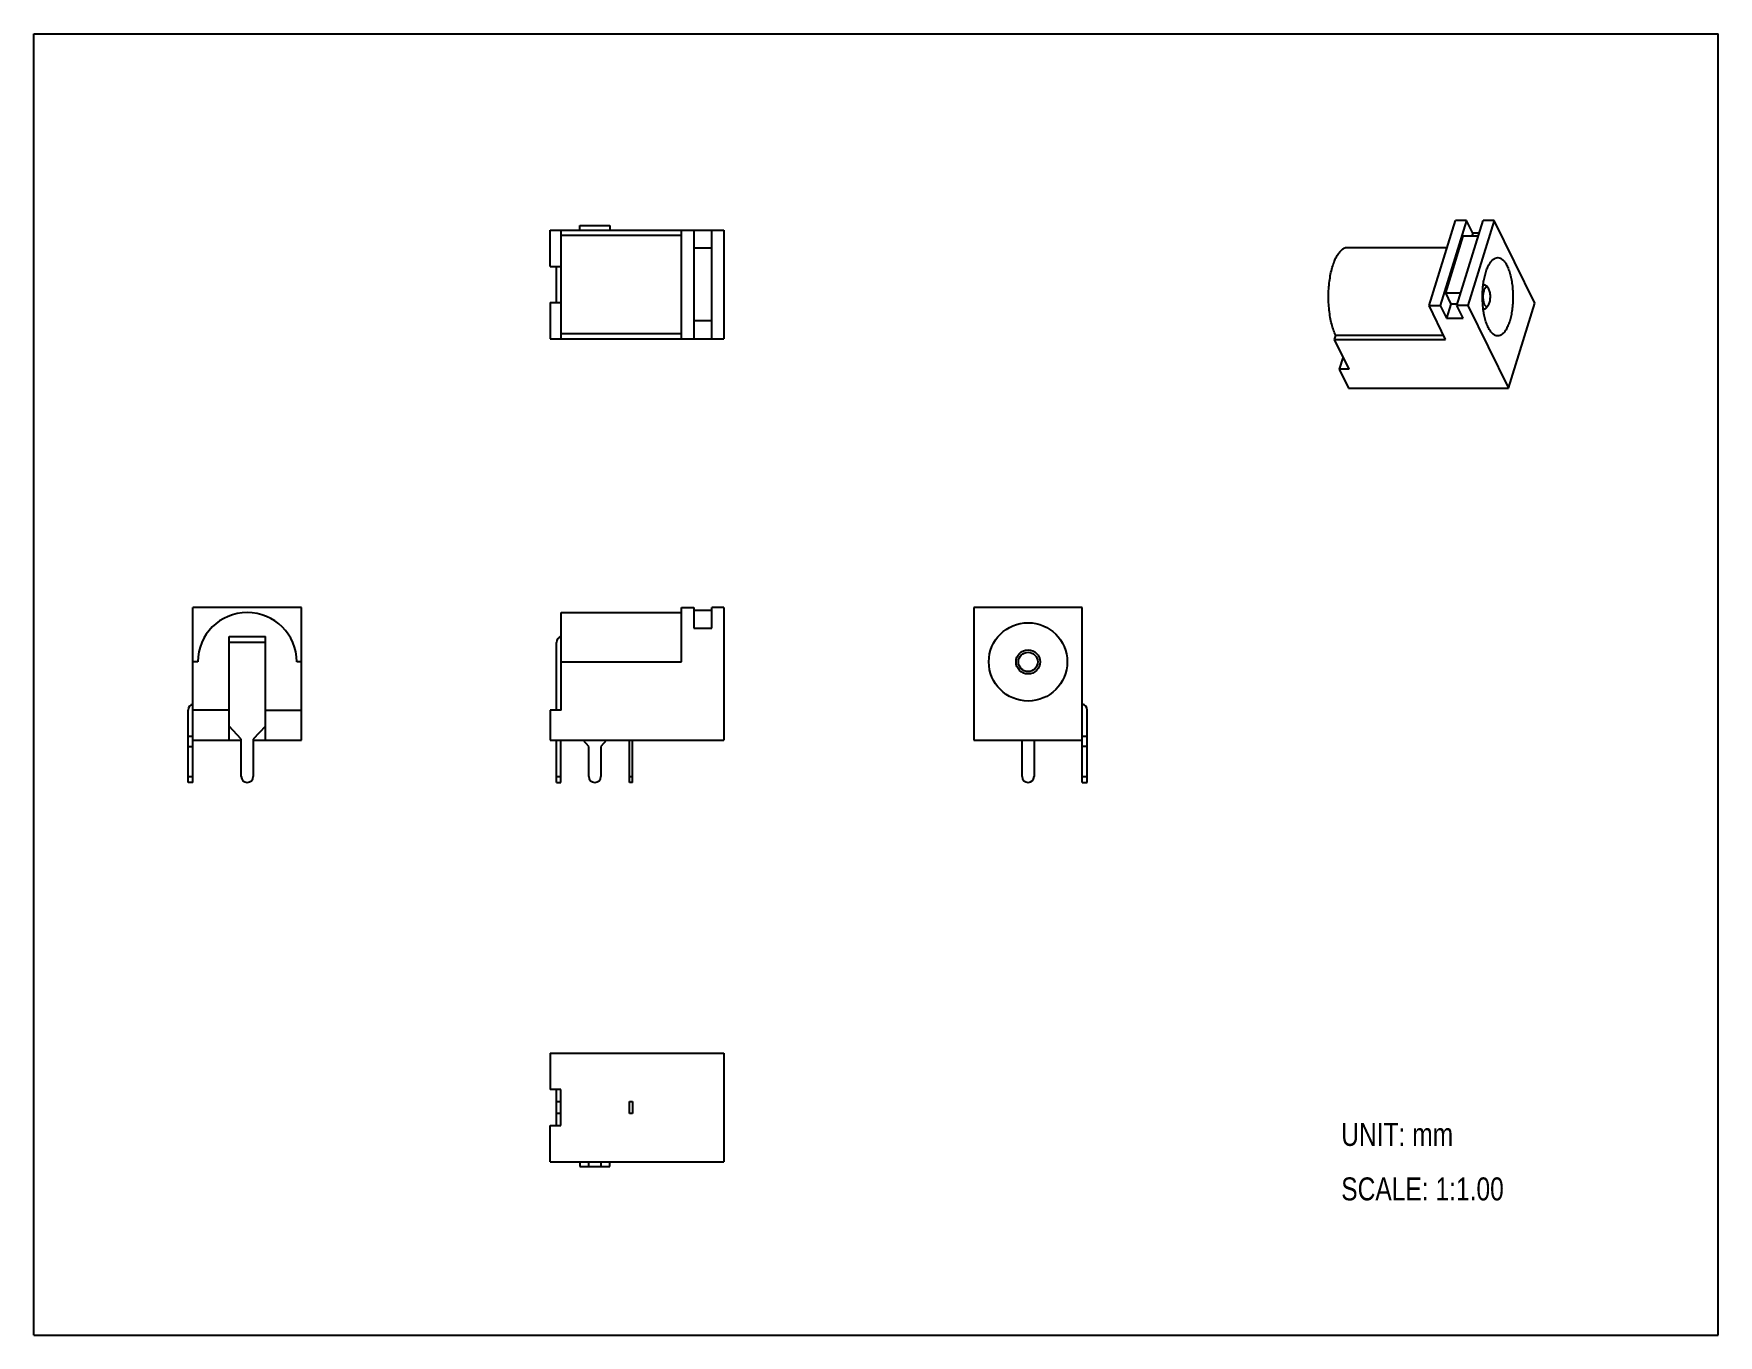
# Model space of a CAD drawing. Extents: x 0 to 140, y 0 to 108.
import ezdxf

# ---------------------------------------------------------------- set-up
doc = ezdxf.new("R2010")
doc.units = 0
doc.header["$LTSCALE"] = 7.6835
doc.layers.get('0').update_dxf_attribs({"linetype": 'CONTINUOUS'})
doc.layers.add('LAYER_DETAIL_ITEM', color=7, linetype='CONTINUOUS')
doc.styles.get("Standard").update_dxf_attribs({"font": 'txt', "width": 0.8})

msp = doc.modelspace()

# ---------------------------------------------------------------- linework, layer by layer
at = {"color": 7, "linetype": 'CONTINUOUS'}
for p, q in [((0, 0), (0, 107.95)), ((0, 107.95), (139.7, 107.95)), ((139.7, 0), (139.7, 107.95)), ((115.72, 85.4), (117.9, 92.45)), ((118.82, 92.45), (116.64, 85.4)), ((118.82, 92.45), (117.9, 92.45)), ((118.02, 85.4), (120.2, 92.45)), ((119.34, 91.4), (118.82, 92.45)), ((121.12, 92.45), (118.94, 85.4)), ((121.12, 92.45), (120.2, 92.45)), ((124.48, 85.61), (121.12, 92.45)), ((42.83, 88.65), (42.83, 91.65)), ((42.83, 91.65), (57.23, 91.65)), ((43.73, 82.65), (43.73, 91.65)), ((43.73, 91.25), (53.73, 91.25)), ((45.28, 91.65), (45.28, 92.05)), ((45.28, 92.05), (47.78, 92.05)), ((47.78, 92.05), (47.78, 91.65)), ((53.73, 82.65), (53.73, 91.65)), ((54.73, 91.65), (54.73, 82.65)), ((56.23, 82.65), (56.23, 91.65)), ((57.23, 91.65), (57.23, 82.65)), ((118.52, 91.15), (117.07, 86.45)), ((119.8, 91.15), (118.52, 91.15)), ((119.34, 91.4), (119.26, 91.15)), ((119.88, 91.4), (119.34, 91.4)), ((56.23, 90.15), (54.73, 90.15)), ((108.97, 90.23), (117.21, 90.23)), ((42.83, 88.65), (43.71, 88.65)), ((43.35, 85.65), (43.35, 88.65)), ((43.71, 88.65), (43.71, 85.65)), ((120.21, 87.13), (120.3, 87.13)), ((120.62, 86.85), (120.47, 87.04)), ((120.68, 86.76), (120.62, 86.85)), ((42.83, 85.65), (42.83, 82.65)), ((42.83, 85.65), (43.71, 85.65)), ((115.72, 85.4), (116.64, 85.4)), ((117.09, 82.6), (115.72, 85.4)), ((116.64, 85.4), (117.16, 84.35)), ((117.07, 86.45), (118.35, 86.45)), ((117.07, 86.45), (117.52, 85.52)), ((117.52, 85.52), (117.16, 84.35)), ((118.06, 85.52), (117.52, 85.52)), ((118.94, 85.4), (118.02, 85.4)), ((118.54, 84.35), (118.02, 85.4)), ((118.94, 85.4), (122.3, 78.56)), ((120.62, 85.4), (120.47, 85.22)), ((122.3, 78.56), (124.48, 85.61)), ((54.73, 84.15), (56.23, 84.15)), ((117.16, 84.35), (118.54, 84.35)), ((120.21, 85.13), (120.3, 85.13)), ((42.83, 82.65), (57.23, 82.65)), ((53.73, 83.05), (43.73, 83.05)), ((107.88, 82.6), (107.98, 82.92)), ((109.1, 80.12), (107.88, 82.6)), ((107.88, 82.6), (117.09, 82.6)), ((116.94, 82.92), (107.98, 82.92)), ((108.59, 81.16), (108.27, 80.12)), ((108.27, 80.12), (109.04, 78.56)), ((109.1, 80.12), (108.27, 80.12)), ((109.04, 78.56), (122.3, 78.56)), ((13.21, 45.85), (13.21, 60.35)), ((22.21, 60.35), (13.21, 60.35)), ((22.21, 49.35), (22.21, 60.35)), ((53.73, 55.85), (53.73, 60.35)), ((53.73, 60.35), (54.73, 60.35)), ((54.73, 60.35), (54.73, 58.65)), ((54.73, 60.15), (56.23, 60.15)), ((56.23, 58.65), (56.23, 60.35)), ((57.23, 60.35), (56.23, 60.35)), ((57.23, 60.35), (57.23, 49.35)), ((77.96, 60.35), (77.96, 49.35)), ((86.96, 60.35), (77.96, 60.35)), ((86.96, 45.85), (86.96, 60.35)), ((43.73, 51.85), (43.73, 59.95)), ((43.73, 59.95), (53.73, 59.95)), ((16.21, 49.35), (16.21, 57.95)), ((16.21, 57.95), (19.21, 57.95)), ((19.21, 57.47), (16.21, 57.47)), ((19.21, 49.35), (19.21, 57.95)), ((43.35, 51.85), (43.35, 57.47)), ((43.71, 57.95), (43.71, 51.85)), ((54.73, 58.65), (56.23, 58.65)), ((13.61, 55.85), (13.21, 55.85)), ((22.21, 55.85), (21.81, 55.85)), ((43.73, 55.85), (53.73, 55.85)), ((12.81, 45.85), (12.81, 51.86)), ((16.21, 51.85), (13.21, 51.85)), ((19.21, 51.85), (22.21, 51.85)), ((42.83, 51.85), (42.83, 49.35)), ((43.73, 51.85), (42.83, 51.85)), ((87.36, 45.85), (87.36, 51.86)), ((17.21, 49.45), (16.21, 50.52)), ((19.21, 50.52), (18.21, 49.45)), ((13.21, 49.65), (12.81, 49.65)), ((13.21, 49.35), (17.21, 49.35)), ((17.21, 46.35), (17.21, 49.45)), ((18.21, 49.45), (18.21, 46.35)), ((18.21, 49.35), (22.21, 49.35)), ((42.83, 49.35), (57.23, 49.35)), ((43.35, 45.85), (43.35, 49.35)), ((43.71, 45.85), (43.71, 49.35)), ((46.03, 48.84), (45.56, 49.35)), ((47.5, 49.35), (47.03, 48.84)), ((49.4, 45.85), (49.4, 49.35)), ((49.65, 45.85), (49.65, 49.35)), ((77.96, 49.35), (86.96, 49.35)), ((81.96, 46.35), (81.96, 49.35)), ((82.96, 49.35), (82.96, 46.35)), ((87.36, 49.65), (86.96, 49.65)), ((12.81, 48.84), (13.21, 48.84)), ((46.03, 46.35), (46.03, 48.84)), ((47.03, 48.84), (47.03, 46.35)), ((87.36, 48.84), (86.96, 48.84)), ((12.81, 46.35), (13.21, 46.35)), ((43.35, 46.35), (43.71, 46.35)), ((49.4, 46.35), (49.65, 46.35)), ((86.96, 46.35), (87.36, 46.35)), ((13.21, 45.85), (12.81, 45.85)), ((43.35, 45.85), (43.71, 45.85)), ((49.65, 45.85), (49.4, 45.85)), ((86.96, 45.85), (87.36, 45.85)), ((42.83, 23.4), (42.83, 20.4)), ((42.83, 23.4), (57.23, 23.4)), ((57.23, 23.4), (57.23, 14.4)), ((43.71, 20.4), (42.83, 20.4)), ((43.35, 17.4), (43.35, 20.4)), ((43.71, 17.4), (43.71, 20.4)), ((43.35, 19.4), (43.71, 19.4)), ((43.71, 18.4), (43.35, 18.4)), ((49.4, 18.4), (49.4, 19.4)), ((49.4, 19.4), (49.65, 19.4)), ((49.65, 18.4), (49.4, 18.4)), ((49.65, 19.4), (49.65, 18.4)), ((42.83, 14.4), (42.83, 17.4)), ((42.83, 17.4), (43.71, 17.4)), ((42.83, 14.4), (57.23, 14.4)), ((45.28, 14.4), (45.28, 14)), ((45.28, 14), (47.78, 14)), ((46.03, 14), (46.03, 14.4)), ((47.03, 14.4), (47.03, 14)), ((47.78, 14), (47.78, 14.4)), ((0, 0), (139.7, 0))]:
    msp.add_line(p, q, dxfattribs=at)
for radius in [3.25, 1, 0.8]:
    msp.add_circle((82.46, 55.85), radius, dxfattribs=at)
for centre, radius, start, end in [((17.71, 55.85), 4.1, 0, 180), ((43.85, 57.47), 0.5, 106.2602, 180), ((13.31, 51.86), 0.5, 101.537, 180), ((86.86, 51.86), 0.5, 0, 78.463), ((17.71, 46.35), 0.5, 180, 360), ((46.53, 46.35), 0.5, 180, 360), ((82.46, 46.35), 0.5, 180, 360)]:
    msp.add_arc(centre, radius, start, end, dxfattribs=at)
for points, knots in [([(107.98, 82.92), (107.91, 83.06), (107.78, 83.37), (107.63, 83.87), (107.51, 84.43), (107.43, 85.03), (107.38, 85.66), (107.37, 86.31), (107.4, 86.94), (107.47, 87.56), (107.57, 88.14), (107.71, 88.67), (107.88, 89.14), (108.07, 89.54), (108.29, 89.85), (108.52, 90.08), (108.76, 90.21), (108.91, 90.23), (108.97, 90.23)], [0, 0, 0, 0, 0.05939, 0.125744, 0.197833, 0.273963, 0.35377, 0.43488, 0.51538, 0.593569, 0.667858, 0.736856, 0.799407, 0.854676, 0.90229, 0.94259, 0.977027, 1, 1, 1, 1]), ([(120.2, 87.14), (120.22, 87.25), (120.26, 87.52), (120.35, 87.93), (120.47, 88.34), (120.62, 88.7), (120.8, 88.99), (120.99, 89.21), (121.19, 89.35), (121.34, 89.38), (121.41, 89.38)], [0, 0, 0, 0, 0.122108, 0.299708, 0.462101, 0.606578, 0.73151, 0.836932, 0.925579, 1, 1, 1, 1]), ([(121.41, 89.38), (121.41, 89.38), (121.49, 89.38), (121.64, 89.34), (121.85, 89.19), (122.04, 88.97), (122.14, 88.78), (122.19, 88.68)], [0, 0, 0, 0, 0.010105, 0.202129, 0.422634, 0.686765, 1, 1, 1, 1]), ([(122.19, 88.68), (122.25, 88.56), (122.36, 88.3), (122.48, 87.87), (122.58, 87.4), (122.64, 86.89), (122.67, 86.37), (122.67, 85.83), (122.64, 85.3), (122.57, 84.8), (122.47, 84.33), (122.34, 83.92), (122.19, 83.56), (122.02, 83.27), (121.83, 83.05), (121.62, 82.91), (121.47, 82.88), (121.41, 82.88)], [0, 0, 0, 0, 0.062773, 0.133211, 0.209868, 0.29072, 0.375105, 0.460436, 0.544489, 0.625301, 0.701104, 0.770416, 0.832081, 0.885404, 0.9304, 0.968236, 1, 1, 1, 1]), ([(120.2, 85.12), (120.19, 85.2), (120.17, 85.46), (120.14, 85.89), (120.14, 86.43), (120.17, 86.85), (120.2, 87.08), (120.2, 87.14)], [0, 0, 0, 0, 0.120234, 0.383059, 0.648835, 0.910626, 1, 1, 1, 1]), ([(120.62, 86.85), (120.62, 86.86), (120.6, 86.88), (120.55, 86.92), (120.47, 86.94), (120.38, 86.9), (120.32, 86.81), (120.26, 86.69), (120.22, 86.54), (120.19, 86.37), (120.17, 86.19), (120.18, 86), (120.2, 85.81), (120.23, 85.65), (120.27, 85.55), (120.29, 85.5)], [0, 0, 0, 0, 0.001947, 0.056019, 0.100405, 0.147505, 0.208045, 0.28497, 0.376834, 0.48042, 0.591192, 0.703595, 0.813113, 0.913566, 1, 1, 1, 1]), ([(120.2, 87.1), (120.2, 87.1), (120.23, 87.12), (120.27, 87.13), (120.3, 87.13), (120.3, 87.13)], [0, 0, 0, 0, 0.153284, 0.991341, 1, 1, 1, 1]), ([(120.3, 87.13), (120.33, 87.13), (120.4, 87.11), (120.44, 87.06), (120.47, 87.04)], [0, 0, 0, 0, 0.459332, 1, 1, 1, 1]), ([(120.62, 85.4), (120.63, 85.42), (120.66, 85.46), (120.71, 85.57), (120.76, 85.72), (120.79, 85.89), (120.8, 86.07), (120.8, 86.26), (120.78, 86.45), (120.74, 86.61), (120.7, 86.71), (120.68, 86.76)], [0, 0, 0, 0, 0.032678, 0.126636, 0.238842, 0.365366, 0.500667, 0.63796, 0.77173, 0.894427, 1, 1, 1, 1]), ([(120.29, 85.5), (120.31, 85.47), (120.35, 85.41), (120.42, 85.34), (120.51, 85.32), (120.57, 85.36), (120.61, 85.39), (120.62, 85.4)], [0, 0, 0, 0, 0.280425, 0.497378, 0.675466, 0.864442, 1, 1, 1, 1]), ([(120.3, 85.13), (120.3, 85.13), (120.33, 85.13), (120.4, 85.15), (120.44, 85.2), (120.47, 85.22)], [0, 0, 0, 0, 0.004808, 0.470184, 1, 1, 1, 1]), ([(120.2, 85.16), (120.21, 85.16), (120.24, 85.14), (120.27, 85.13), (120.3, 85.13)], [0, 0, 0, 0, 0.166101, 1, 1, 1, 1]), ([(120.62, 83.58), (120.56, 83.7), (120.46, 83.96), (120.33, 84.39), (120.25, 84.78), (120.22, 85.03), (120.2, 85.12)], [0, 0, 0, 0, 0.248982, 0.528369, 0.832424, 1, 1, 1, 1]), ([(121.41, 82.88), (121.4, 82.88), (121.33, 82.88), (121.17, 82.92), (120.97, 83.07), (120.78, 83.29), (120.67, 83.48), (120.62, 83.58)], [0, 0, 0, 0, 0.010105, 0.202129, 0.422634, 0.686765, 1, 1, 1, 1])]:
    msp.add_open_spline(points, degree=3, knots=knots, dxfattribs=at)

# ---------------------------------------------------------------- texts
at = {"layer": 'LAYER_DETAIL_ITEM', "color": 2, "linetype": 'CONTINUOUS', "width": 0.8}
for s, p in [('UNIT: mm', (108.43, 15.71)), ('SCALE: 1:1.00', (108.43, 11.19))]:
    msp.add_text(s, height=1.905, dxfattribs=at).set_placement(p)

doc.saveas('drawing.dxf')
